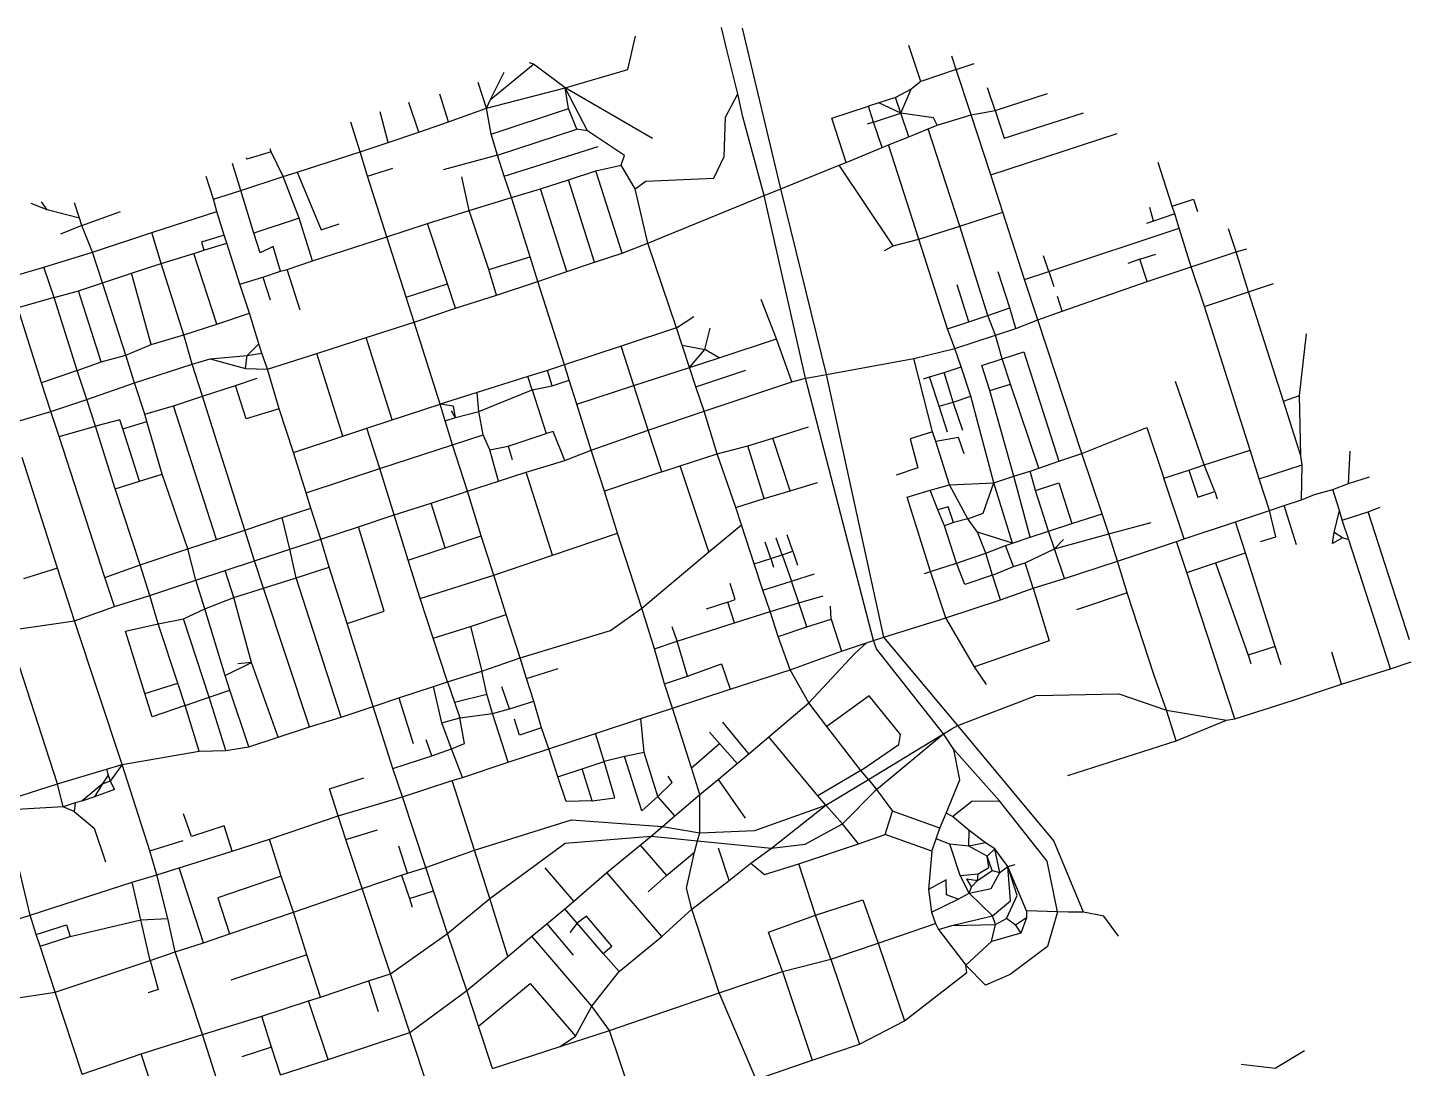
# Model space of a CAD drawing. Header units: metres. Extents: x 629798 to 633539, y 4833517 to 4836182.
# Drawn here: x 631272 to 633539, y 4834478 to 4836182 of the extents above; entities that cross this region are included whole.
import ezdxf

# ---------------------------------------------------------------- set-up
doc = ezdxf.new("R2010")
doc.units = ezdxf.units.M

msp = doc.modelspace()

# ---------------------------------------------------------------- linework, layer by layer
at = {"layer": 'ROADS'}
for points in [[(632152.9, 4836083.4), (632255.4, 4836113.5), (632268.1, 4836167.7)], [(632417.8, 4836143.3), (632409, 4836181.8)], [(632505.8, 4835917.8), (632442.9, 4836180.9)], [(632735, 4836093.5), (632715.6, 4836152.4)], [(632100.8, 4836121.8), (632094.2, 4836124.3)], [(632435.3, 4836073.7), (632417.8, 4836143.3)], [(632793, 4836113.2), (632785.8, 4836135.3)], [(632793, 4836113.2), (632822.4, 4836122.9)], [(632030.2, 4836064.3), (632100.8, 4836121.8)], [(632030.2, 4836064.3), (632052.9, 4836108.7)], [(632152.9, 4836083.4), (632100.8, 4836121.8)], [(632793, 4836113.2), (632735, 4836093.5)], [(632817.6, 4836038.8), (632793, 4836113.2)], [(632023.8, 4836049.8), (632010.1, 4836092.2)], [(632023.8, 4836049.8), (632152.9, 4836083.4)], [(632295.9, 4836000.1), (632152.9, 4836083.4)], [(632189.1, 4836013), (632152.9, 4836083.4)], [(632158, 4836049.3), (632152.9, 4836083.4)], [(632719.4, 4836081.3), (632693.7, 4836067.6)], [(632702.4, 4836041.6), (632719.4, 4836081.3)], [(632735, 4836093.5), (632719.4, 4836081.3)], [(632856.8, 4836046.3), (632844.5, 4836083.5)], [(631912.9, 4836010.4), (631896.6, 4836059)], [(631961.6, 4836027.7), (631947.2, 4836072.9)], [(632023.8, 4836049.8), (632030.2, 4836064.3)], [(632415.2, 4836035.4), (632435.3, 4836073.7)], [(632443.5, 4836035.7), (632435.3, 4836073.7)], [(632666.2, 4836058.7), (632649.3, 4836053.2)], [(632693.7, 4836067.6), (632666.2, 4836058.7)], [(632702.4, 4836041.6), (632666.2, 4836058.7)], [(632702.4, 4836041.6), (632693.7, 4836067.6)], [(632856.8, 4836046.3), (632942.9, 4836074)], [(631862.7, 4835993.6), (631849.8, 4836043.9)], [(631961.6, 4836027.7), (632023.8, 4836049.8)], [(632031.3, 4836007.4), (632023.8, 4836049.8)], [(632031.3, 4836007.4), (632158, 4836049.3)], [(632172, 4836015.4), (632158, 4836049.3)], [(632267.2, 4835917.8), (632284.9, 4835930.6), (632396.2, 4835935.4), (632413.1, 4835970.7), (632415.2, 4836035.4)], [(632478.8, 4835906.8), (632443.5, 4836035.7)], [(632612.7, 4835961.1), (632589.6, 4836033.8), (632649.3, 4836053.2)], [(632657.9, 4836027.3), (632649.3, 4836053.2)], [(632657.9, 4836027.3), (632702.4, 4836041.6)], [(632762, 4836022.1), (632756.1, 4836034.4), (632702.4, 4836041.6)], [(632715.7, 4836003.2), (632702.4, 4836041.6)], [(632762, 4836022.1), (632817.6, 4836038.8)], [(632817.6, 4836038.8), (632856.8, 4836046.3)], [(632849.7, 4835940.6), (632817.6, 4836038.8)], [(632856.8, 4836046.3), (632871.8, 4836000.9), (633001.8, 4836042.2)], [(631817.1, 4835978.7), (631801.8, 4836026.8)], [(631862.7, 4835993.6), (631912.9, 4836010.4)], [(631912.9, 4836010.4), (631961.6, 4836027.7)], [(632041.8, 4835973.2), (632172, 4836015.4)], [(632189.1, 4836013), (632172, 4836015.4)], [(632244.4, 4835956.7), (632249.9, 4835972.4), (632189.1, 4836013)], [(632657.9, 4836027.3), (632647.6, 4836024)], [(632672.1, 4835985.4), (632657.9, 4836027.3)], [(632715.7, 4836003.2), (632747.4, 4836015.9)], [(632747.4, 4836015.9), (632762, 4836022.1)], [(632799.2, 4835856.8), (632747.4, 4836015.9)], [(632849.7, 4835940.6), (633057, 4836008.7)], [(631817.1, 4835978.7), (631862.7, 4835993.6)], [(632041.8, 4835973.2), (632031.3, 4836007.4)], [(632052.8, 4835938.7), (632206.5, 4835987.4)], [(632672.1, 4835985.4), (632682.3, 4835989.8)], [(632682.3, 4835989.8), (632715.7, 4836003.2)], [(632732.1, 4835835.2), (632682.3, 4835989.8)], [(631671.3, 4835978.4), (631631.3, 4835966.2), (631630.6, 4835968.6)], [(631671.3, 4835978.4), (631669.7, 4835983.2)], [(631690.6, 4835937.9), (631671.3, 4835978.4)], [(631713.6, 4835944.9), (631817.1, 4835978.7)], [(631829, 4835938.6), (631817.1, 4835978.7)], [(632041.8, 4835973.2), (631952.9, 4835948.9)], [(632052.8, 4835938.7), (632041.8, 4835973.2)], [(632612.7, 4835961.1), (632672.1, 4835985.4)], [(631621.4, 4835915.2), (631608, 4835959.4)], [(631690.6, 4835937.9), (631713.6, 4835944.9)], [(631713.6, 4835944.9), (631752.9, 4835851), (631782.4, 4835860.3)], [(631829, 4835938.6), (631870.2, 4835951.8)], [(632158, 4835932.7), (632203.2, 4835947.1)], [(632203.2, 4835947.1), (632244.4, 4835956.7)], [(632246.3, 4835812.7), (632203.2, 4835947.1)], [(632267.2, 4835917.8), (632244.4, 4835956.7)], [(632505.8, 4835917.8), (632601.6, 4835956.5)], [(632601.6, 4835956.5), (632612.7, 4835961.1)], [(632689.8, 4835824.7), (632601.6, 4835956.5)], [(633147, 4835889.6), (633124, 4835960.9)], [(631576.6, 4835901), (631564.8, 4835938.2)], [(631621.4, 4835915.2), (631690.6, 4835937.9)], [(631717, 4835869.7), (631690.6, 4835937.9)], [(631860.6, 4835839.1), (631829, 4835938.6)], [(631995.5, 4835882.2), (631983.3, 4835937.5)], [(632064.9, 4835903.5), (632052.8, 4835938.7)], [(632064.9, 4835903.5), (632112.5, 4835918.1)], [(632112.5, 4835918.1), (632158, 4835932.7)], [(632155.5, 4835782.3), (632112.5, 4835918.1)], [(632201, 4835797.7), (632158, 4835932.7)], [(632869.3, 4835879.9), (632849.7, 4835940.6)], [(631304.5, 4835883.5), (631294.8, 4835896.4)], [(631576.6, 4835901), (631621.4, 4835915.2)], [(631582, 4835881), (631576.6, 4835901)], [(631642.6, 4835845.2), (631621.4, 4835915.2)], [(631995.5, 4835882.2), (632064.9, 4835903.5)], [(632095.3, 4835806.3), (632064.9, 4835903.5)], [(632288.2, 4835829.1), (632267.2, 4835917.8)], [(632288.2, 4835829.1), (632478.8, 4835906.8)], [(632478.8, 4835906.8), (632491, 4835911.6)], [(632546.5, 4835608), (632478.8, 4835906.8)], [(632491, 4835911.6), (632505.8, 4835917.8)], [(632581, 4835614.1), (632505.8, 4835917.8)], [(633147, 4835889.6), (633181.8, 4835901.2), (633188.5, 4835880.9)], [(631304.5, 4835883.5), (631277.9, 4835893.8)], [(631357.2, 4835870), (631304.5, 4835883.5)], [(631357.2, 4835870), (631349.3, 4835894.7)], [(631361.1, 4835857.6), (631424.4, 4835880.8)], [(631475.8, 4835846.3), (631582, 4835881)], [(631594.3, 4835842), (631582, 4835881)], [(631927.3, 4835861.2), (631995.5, 4835882.2)], [(632027.8, 4835786), (631995.5, 4835882.2)], [(632799.2, 4835856.8), (632869.3, 4835879.9)], [(632905.3, 4835769.3), (632869.3, 4835879.9)], [(633116.4, 4835865.1), (633110.1, 4835887.4)], [(633151, 4835876.7), (633116.4, 4835865.1)], [(633151, 4835876.7), (633147, 4835889.6)], [(633158.3, 4835853.5), (633151, 4835876.7)], [(631361.1, 4835857.6), (631326.2, 4835843.6)], [(631361.1, 4835857.6), (631357.2, 4835870)], [(631378.5, 4835814.4), (631361.1, 4835857.6)], [(631717, 4835869.7), (631642.6, 4835845.2)], [(631738.8, 4835799.8), (631717, 4835869.7)], [(631860.6, 4835839.1), (631927.3, 4835861.2)], [(631960.1, 4835762.5), (631927.3, 4835861.2)], [(632732.1, 4835835.2), (632799.2, 4835856.8)], [(632845.2, 4835710.4), (632799.2, 4835856.8)], [(632944.9, 4835782.7), (633158.3, 4835853.5)], [(633116.4, 4835865.1), (633104.7, 4835861.2)], [(633177.8, 4835790.1), (633158.3, 4835853.5)], [(633251.5, 4835814.6), (633239.3, 4835852.6)], [(631378.5, 4835814.4), (631475.8, 4835846.3)], [(631491.3, 4835795.5), (631475.8, 4835846.3)], [(631594.3, 4835842), (631557, 4835830.4), (631561, 4835817.4)], [(631561, 4835817.4), (631598.5, 4835828.8)], [(631598.5, 4835828.8), (631594.3, 4835842)], [(631619.7, 4835761.8), (631598.5, 4835828.8)], [(631686.4, 4835782.8), (631674.5, 4835823.7), (631653, 4835813.3), (631642.6, 4835845.2)], [(631738.8, 4835799.8), (631860.6, 4835839.1)], [(631892.4, 4835740.4), (631860.6, 4835839.1)], [(632246.3, 4835812.7), (632288.2, 4835829.1)], [(632335.2, 4835690.2), (632288.2, 4835829.1)], [(632689.8, 4835824.7), (632732.1, 4835835.2)], [(632778.7, 4835688.6), (632732.1, 4835835.2)], [(631298.6, 4835789.5), (631378.5, 4835814.4)], [(631394.7, 4835764), (631378.5, 4835814.4)], [(631491.3, 4835795.5), (631544.8, 4835812.1)], [(631544.8, 4835812.1), (631561, 4835817.4)], [(631582, 4835696), (631544.8, 4835812.1)], [(632027.8, 4835786), (632095.3, 4835806.3)], [(632107.9, 4835766.4), (632095.3, 4835806.3)], [(632201, 4835797.7), (632246.3, 4835812.7)], [(632675.8, 4835816.9), (632689.8, 4835824.7)], [(632944.9, 4835782.7), (632935.9, 4835808.3)], [(633094, 4835802.5), (633120.2, 4835811.1)], [(633177.8, 4835790.1), (633251.5, 4835814.6)], [(633251.5, 4835814.6), (633269.4, 4835819.6)], [(633272.1, 4835749.1), (633251.5, 4835814.6)], [(631243.2, 4835773.4), (631298.6, 4835789.5)], [(631315.7, 4835740), (631298.6, 4835789.5)], [(631442.4, 4835779.7), (631491.3, 4835795.5)], [(631527.9, 4835678.6), (631491.3, 4835795.5)], [(631657.7, 4835773.4), (631686.4, 4835782.8)], [(631686.4, 4835782.8), (631697.3, 4835785.8)], [(631697.3, 4835785.8), (631738.8, 4835799.8)], [(631718.7, 4835719), (631697.3, 4835785.8)], [(632040.2, 4835744), (632027.8, 4835786)], [(632107.9, 4835766.4), (632155.5, 4835782.3)], [(632155.5, 4835782.3), (632201, 4835797.7)], [(632905.3, 4835769.3), (632944.9, 4835782.7)], [(632944.9, 4835782.7), (632953.3, 4835758)], [(633094, 4835802.5), (633074.3, 4835795.5)], [(633106, 4835766), (633094, 4835802.5)], [(633106, 4835766), (633177.8, 4835790.1)], [(633199.7, 4835725), (633177.8, 4835790.1)], [(631355.5, 4835750.8), (631394.7, 4835764)], [(631394.7, 4835764), (631442.4, 4835779.7)], [(631432.9, 4835645.6), (631394.7, 4835764)], [(631474.4, 4835663.1), (631442.4, 4835779.7)], [(631619.7, 4835761.8), (631657.7, 4835773.4)], [(631635.5, 4835714.4), (631619.7, 4835761.8)], [(631657.7, 4835773.4), (631669.4, 4835735.9)], [(631892.4, 4835740.4), (631960.1, 4835762.5)], [(631973.3, 4835722.2), (631960.1, 4835762.5)], [(632040.2, 4835744), (632107.9, 4835766.4)], [(632151.8, 4835629.4), (632107.9, 4835766.4)], [(632814, 4835700.2), (632794.7, 4835760.7)], [(632880.9, 4835723.1), (632861.7, 4835781.8)], [(632926.8, 4835703.4), (632905.3, 4835769.3)], [(632966.6, 4835717.4), (633106, 4835766)], [(633272.1, 4835749.1), (633313.1, 4835763.1)], [(631315.7, 4835740), (631256.1, 4835722.8)], [(631315.7, 4835740), (631355.5, 4835750.8)], [(631353.6, 4835620.6), (631315.7, 4835740)], [(631392.6, 4835634.8), (631355.5, 4835750.8)], [(631905.6, 4835699.8), (631892.4, 4835740.4)], [(631973.3, 4835722.2), (632040.2, 4835744)], [(632966.6, 4835717.4), (632958.9, 4835741.7)], [(633199.7, 4835725), (633272.1, 4835749.1)], [(633329.4, 4835570.2), (633272.1, 4835749.1)], [(631295.2, 4835600.1), (631256.1, 4835722.8)], [(631582, 4835696), (631635.5, 4835714.4)], [(631651.2, 4835664.1), (631635.5, 4835714.4)], [(631905.6, 4835699.8), (631973.3, 4835722.2)], [(632498.9, 4835672.1), (632473.9, 4835736.5)], [(632845.2, 4835710.4), (632880.9, 4835723.1)], [(632891, 4835689.1), (632880.9, 4835723.1)], [(632926.8, 4835703.4), (632966.6, 4835717.4)], [(633274.5, 4835490.2), (633199.7, 4835725)], [(631527.9, 4835678.6), (631582, 4835696)], [(631826.8, 4835674.4), (631905.6, 4835699.8)], [(631948.1, 4835565.2), (631905.6, 4835699.8)], [(632335.2, 4835690.2), (632363.6, 4835708.6)], [(632778.7, 4835688.6), (632814, 4835700.2)], [(632814, 4835700.2), (632845.2, 4835710.4)], [(632857.6, 4835678.1), (632845.2, 4835710.4)], [(632891, 4835689.1), (632926.8, 4835703.4)], [(632999.1, 4835484.7), (632926.8, 4835703.4)], [(631474.4, 4835663.1), (631527.9, 4835678.6)], [(631542, 4835631), (631527.9, 4835678.6)], [(631746.1, 4835648.4), (631826.8, 4835674.4)], [(631869.5, 4835539.5), (631826.8, 4835674.4)], [(632335.2, 4835690.2), (632244.5, 4835660.1)], [(632344.1, 4835662.1), (632335.2, 4835690.2)], [(632381.5, 4835654.8), (632390.4, 4835689.7)], [(632405.1, 4835641.1), (632498.9, 4835672.1)], [(632524, 4835601.6), (632498.9, 4835672.1)], [(632791, 4835656.6), (632778.7, 4835688.6)], [(632791, 4835656.6), (632857.6, 4835678.1)], [(632857.6, 4835678.1), (632891, 4835689.1)], [(632868.4, 4835639.6), (632857.6, 4835678.1)], [(633355.7, 4835579.2), (633367.1, 4835680.4)], [(631432.9, 4835645.6), (631474.4, 4835663.1)], [(631631.7, 4835645.2), (631651.2, 4835664.1)], [(631631.7, 4835645.2), (631656.1, 4835648.9)], [(631656.1, 4835648.9), (631651.2, 4835664.1)], [(631665.2, 4835622.5), (631656.1, 4835648.9)], [(631665.2, 4835622.5), (631746.1, 4835648.4)], [(631788.7, 4835513.1), (631746.1, 4835648.4)], [(632244.5, 4835660.1), (632151.8, 4835629.4)], [(632265.4, 4835595.6), (632244.5, 4835660.1)], [(632356.5, 4835625.1), (632344.1, 4835662.1)], [(632344.1, 4835662.1), (632381.5, 4835654.8)], [(632356.5, 4835625.1), (632381.5, 4835654.8)], [(632405.1, 4835641.1), (632381.5, 4835654.8)], [(632724, 4835640), (632791, 4835656.6)], [(632801.5, 4835626.5), (632791, 4835656.6)], [(632868.4, 4835639.6), (632904.1, 4835650.9), (632961.3, 4835472.1)], [(631353.6, 4835620.6), (631392.6, 4835634.8)], [(631392.6, 4835634.8), (631432.9, 4835645.6)], [(631447.5, 4835600), (631432.9, 4835645.6)], [(631447.5, 4835600), (631542, 4835631)], [(631542, 4835631), (631571.1, 4835639.3)], [(631558.6, 4835578.3), (631542, 4835631)], [(631571.1, 4835639.3), (631631.7, 4835645.2)], [(631571.1, 4835639.3), (631629.3, 4835623.6)], [(631629.3, 4835623.6), (631631.7, 4835645.2)], [(631629.3, 4835623.6), (631665.2, 4835622.5)], [(632151.8, 4835629.4), (632123.6, 4835620.5)], [(632159.5, 4835604.5), (632151.8, 4835629.4)], [(632265.4, 4835595.6), (632356.5, 4835625.1)], [(632356.5, 4835625.1), (632405.1, 4835641.1)], [(632366.9, 4835593.9), (632356.5, 4835625.1)], [(632581, 4835614.1), (632724, 4835640)], [(632754.3, 4835519.7), (632724, 4835640)], [(632773.4, 4835617.1), (632801.5, 4835626.5)], [(632817.4, 4835578.5), (632801.5, 4835626.5)], [(632848.3, 4835587.5), (632835.1, 4835628.7), (632868.4, 4835639.6)], [(632882.2, 4835598), (632868.4, 4835639.6)], [(631353.6, 4835620.6), (631295.2, 4835600.1)], [(631369.4, 4835572.7), (631353.6, 4835620.6)], [(631612.6, 4835595.8), (631648.1, 4835608)], [(631684.2, 4835557.6), (631665.2, 4835622.5)], [(632091.6, 4835610.4), (632008.5, 4835584.3)], [(632123.6, 4835620.5), (632091.6, 4835610.4)], [(632098.4, 4835588.6), (632091.6, 4835610.4)], [(632131.6, 4835595.4), (632123.6, 4835620.5)], [(632131.6, 4835595.4), (632159.5, 4835604.5)], [(632171.6, 4835565.4), (632159.5, 4835604.5)], [(632366.9, 4835593.9), (632448.6, 4835621)], [(632380.5, 4835553.6), (632524, 4835601.6)], [(632524, 4835601.6), (632546.5, 4835608)], [(632546.5, 4835608), (632562.7, 4835610.8)], [(632657.8, 4835178.1), (632546.5, 4835608)], [(632562.7, 4835610.8), (632581, 4835614.1)], [(632674.9, 4835183.5), (632581, 4835614.1)], [(632739.7, 4835606.8), (632749.6, 4835609.8)], [(632749.6, 4835609.8), (632773.4, 4835617.1)], [(632765.2, 4835561.8), (632749.6, 4835609.8)], [(632788.4, 4835568.7), (632773.4, 4835617.1)], [(633199.3, 4835465.9), (633152.4, 4835602.6)], [(631310.2, 4835553.5), (631295.2, 4835600.1)], [(631369.4, 4835572.7), (631447.5, 4835600)], [(631464.1, 4835548.9), (631447.5, 4835600)], [(631511.2, 4835562.4), (631558.6, 4835578.3)], [(631558.6, 4835578.3), (631612.6, 4835595.8)], [(631628.1, 4835359), (631558.6, 4835578.3)], [(631684.2, 4835557.6), (631630.2, 4835541), (631612.6, 4835595.8)], [(632008.5, 4835584.3), (631948.1, 4835565.2)], [(632011.1, 4835553.4), (632008.5, 4835584.3)], [(632011.1, 4835553.4), (632098.4, 4835588.6)], [(632098.4, 4835588.6), (632131.6, 4835595.4)], [(632098.4, 4835588.6), (632121.4, 4835517.4)], [(632171.6, 4835565.4), (632265.4, 4835595.6)], [(632288.9, 4835522.5), (632265.4, 4835595.6)], [(632380.5, 4835553.6), (632366.9, 4835593.9)], [(632788.4, 4835568.7), (632817.4, 4835578.5)], [(632854.6, 4835436.7), (632817.4, 4835578.5)], [(632848.3, 4835587.5), (632882.2, 4835598)], [(632887.3, 4835447.2), (632848.3, 4835587.5)], [(632928.4, 4835460.7), (632882.2, 4835598)], [(633329.4, 4835570.2), (633355.7, 4835579.2)], [(633357.5, 4835480.4), (633355.7, 4835579.2)], [(631310.2, 4835553.5), (631369.4, 4835572.7)], [(631383.6, 4835529.1), (631369.4, 4835572.7)], [(631464.1, 4835548.9), (631511.2, 4835562.4)], [(631581.4, 4835343.9), (631511.2, 4835562.4)], [(631707.6, 4835486.2), (631684.2, 4835557.6)], [(631869.5, 4835539.5), (631948.1, 4835565.2)], [(631956.1, 4835538.2), (631948.1, 4835565.2)], [(631973, 4835543.6), (631969.8, 4835562.2), (631948.1, 4835565.2)], [(632195.4, 4835489.9), (632171.6, 4835565.4)], [(632765.2, 4835561.8), (632788.4, 4835568.7)], [(632778.7, 4835519.4), (632765.2, 4835561.8)], [(632803.8, 4835522.3), (632788.4, 4835568.7)], [(633357.5, 4835480.4), (633329.4, 4835570.2)], [(631241.9, 4835533.3), (631310.2, 4835553.5)], [(631324.1, 4835512.3), (631310.2, 4835553.5)], [(631428.2, 4835524.9), (631423.4, 4835539.7), (631383.6, 4835529.1)], [(631428.2, 4835524.9), (631467.6, 4835536.9)], [(631467.6, 4835536.9), (631464.1, 4835548.9)], [(631492.5, 4835450.8), (631467.6, 4835536.9)], [(631828, 4835525.9), (631869.5, 4835539.5)], [(631956.1, 4835538.2), (631973, 4835543.6)], [(631968, 4835498.7), (631956.1, 4835538.2)], [(631973, 4835543.6), (631966.8, 4835554.6)], [(631973, 4835543.6), (632011.1, 4835553.4)], [(632018.6, 4835515.2), (632011.1, 4835553.4)], [(632288.9, 4835522.5), (632380.5, 4835553.6)], [(632401.8, 4835484), (632380.5, 4835553.6)], [(631324.1, 4835512.3), (631383.6, 4835529.1)], [(631398.8, 4835281.6), (631324.1, 4835512.3)], [(631415.7, 4835426.7), (631383.6, 4835529.1)], [(631455.6, 4835439.2), (631428.2, 4835524.9)], [(631707.6, 4835486.2), (631788.7, 4835513.1)], [(631788.7, 4835513.1), (631828, 4835525.9)], [(631849.1, 4835459.8), (631828, 4835525.9)], [(631968, 4835498.7), (632018.6, 4835515.2)], [(632029.2, 4835490.3), (632018.6, 4835515.2)], [(632059.1, 4835496.6), (632121.4, 4835517.4)], [(632151.9, 4835472.9), (632132.8, 4835520.6), (632121.4, 4835517.4)], [(632195.4, 4835489.9), (632288.9, 4835522.5)], [(632311, 4835454.7), (632288.9, 4835522.5)], [(632493.1, 4835509.6), (632551.5, 4835528)], [(632754.3, 4835519.7), (632717.6, 4835508.5), (632730.3, 4835460.8), (632694.9, 4835449)], [(632760, 4835504.1), (632754.3, 4835519.7)], [(632806.1, 4835483.9), (632796.9, 4835510.5), (632760, 4835504.1)], [(632999.1, 4835484.7), (633105.6, 4835527.2), (633133, 4835444.2)], [(631849.1, 4835459.8), (631968, 4835498.7)], [(631992.7, 4835422.6), (631968, 4835498.7)], [(632029.2, 4835490.3), (632059.1, 4835496.6)], [(632043.5, 4835439.3), (632029.2, 4835490.3)], [(632059.1, 4835496.6), (632066, 4835474.8)], [(632151.9, 4835472.9), (632195.4, 4835489.9)], [(632217.1, 4835423), (632195.4, 4835489.9)], [(632401.8, 4835484), (632451.7, 4835497.1)], [(632451.7, 4835497.1), (632493.1, 4835509.6)], [(632478.7, 4835410.8), (632451.7, 4835497.1)], [(632521.1, 4835423.5), (632493.1, 4835509.6)], [(632782.2, 4835432.9), (632760, 4835504.1)], [(633199.3, 4835465.9), (633274.5, 4835490.2)], [(633289.5, 4835443.1), (633274.5, 4835490.2)], [(633435.6, 4835435.1), (633438.4, 4835488.1)], [(631321.3, 4835296.7), (631263.1, 4835477.7)], [(631728.4, 4835420.2), (631707.6, 4835486.2)], [(632088.7, 4835454), (632151.9, 4835472.9)], [(632340.8, 4835464.5), (632401.8, 4835484)], [(632432.2, 4835396), (632401.8, 4835484)], [(632928.4, 4835460.7), (632961.3, 4835472.1)], [(632961.3, 4835472.1), (632999.1, 4835484.7)], [(633032.2, 4835385.8), (632999.1, 4835484.7)], [(633174.1, 4835457.4), (633199.3, 4835465.9)], [(633217, 4835422.3), (633199.3, 4835465.9)], [(633289.5, 4835443.1), (633359.9, 4835466.1)], [(633359.9, 4835466.1), (633357.5, 4835480.4)], [(633358.6, 4835408.5), (633359.9, 4835466.1)], [(631455.6, 4835439.2), (631492.5, 4835450.8)], [(631534.6, 4835328.3), (631492.5, 4835450.8)], [(631728.4, 4835420.2), (631849.1, 4835459.8)], [(631872.6, 4835384.1), (631849.1, 4835459.8)], [(632043.5, 4835439.3), (632088.7, 4835454)], [(632132, 4835317.9), (632088.7, 4835454)], [(632311, 4835454.7), (632217.1, 4835423)], [(632311, 4835454.7), (632340.8, 4835464.5)], [(632388.2, 4835323.2), (632340.8, 4835464.5)], [(632854.6, 4835436.7), (632887.3, 4835447.2)], [(632887.3, 4835447.2), (632914.3, 4835455.7)], [(632914.3, 4835347.3), (632887.3, 4835447.2)], [(632914.3, 4835455.7), (632928.4, 4835460.7)], [(632922.9, 4835423.8), (632914.3, 4835455.7)], [(633133, 4835444.2), (633174.1, 4835457.4)], [(633166.6, 4835344.6), (633133, 4835444.2)], [(633174.1, 4835457.4), (633189.1, 4835413.1), (633217, 4835422.3)], [(633306.5, 4835391.2), (633289.5, 4835443.1)], [(633435.6, 4835435.1), (633470.1, 4835446.3)], [(631415.7, 4835426.7), (631455.6, 4835439.2)], [(631456.6, 4835301.9), (631415.7, 4835426.7)], [(631736.4, 4835394.9), (631728.4, 4835420.2)], [(631933.5, 4835403.4), (631992.7, 4835422.6)], [(631992.7, 4835422.6), (632043.5, 4835439.3)], [(632015.3, 4835349.4), (631992.7, 4835422.6)], [(632238.7, 4835353.9), (632217.1, 4835423)], [(632478.7, 4835410.8), (632521.1, 4835423.5)], [(632521.1, 4835423.5), (632566.1, 4835437)], [(632751.1, 4835291), (632712.6, 4835412.7), (632750.3, 4835424.6)], [(632750.3, 4835424.6), (632782.2, 4835432.9)], [(632763.3, 4835392), (632750.3, 4835424.6)], [(632782.2, 4835432.9), (632854.6, 4835436.7)], [(632812.4, 4835377.4), (632782.2, 4835432.9)], [(632812.4, 4835377.4), (632837.2, 4835386.7), (632854.6, 4835436.7)], [(632885.2, 4835337.4), (632854.6, 4835436.7)], [(632922.9, 4835423.8), (632961.2, 4835436.5), (632982.4, 4835369.7)], [(632944.6, 4835357.2), (632922.9, 4835423.8)], [(633217, 4835422.3), (633220.7, 4835410.3)], [(633380.1, 4835417.5), (633410.1, 4835425.5)], [(633410.1, 4835425.5), (633435.6, 4835435.1)], [(633420.7, 4835391), (633410.1, 4835425.5)], [(631872.6, 4835384.1), (631933.5, 4835403.4)], [(631956.4, 4835330), (631933.5, 4835403.4)], [(632432.2, 4835396), (632478.7, 4835410.8)], [(632788.9, 4835371.7), (632780.1, 4835397.3), (632763.3, 4835392)], [(633306.5, 4835391.2), (633330.1, 4835399.3)], [(633330.1, 4835399.3), (633358.6, 4835408.5)], [(633350.6, 4835335.1), (633330.1, 4835399.3)], [(633358.6, 4835408.5), (633380.1, 4835417.5)], [(631628.1, 4835359), (631689.3, 4835379.5)], [(631689.3, 4835379.5), (631736.4, 4835394.9)], [(631701.8, 4835327.9), (631689.3, 4835379.5)], [(631752.8, 4835344.2), (631736.4, 4835394.9)], [(631814.2, 4835364.2), (631872.6, 4835384.1)], [(631895.5, 4835310), (631872.6, 4835384.1)], [(632441.5, 4835367.5), (632432.2, 4835396)], [(632773.9, 4835366.1), (632763.3, 4835392)], [(632812.4, 4835377.4), (632788.9, 4835371.7)], [(632827.9, 4835355.9), (632812.4, 4835377.4)], [(632982.4, 4835369.7), (633032.2, 4835385.8)], [(633043, 4835352.8), (633032.2, 4835385.8)], [(633250.7, 4835372.7), (633306.5, 4835391.2)], [(633291.5, 4835340.2), (633316.7, 4835348.1), (633306.5, 4835391.2)], [(633412, 4835355.1), (633420.7, 4835391)], [(633425.5, 4835375.4), (633420.7, 4835391)], [(633425.5, 4835375.4), (633467.7, 4835388.7)], [(633436.1, 4835343.1), (633425.5, 4835375.4)], [(633467.7, 4835388.7), (633487.4, 4835396.7)], [(633535.4, 4835179.6), (633467.7, 4835388.7)], [(631581.4, 4835343.9), (631628.1, 4835359)], [(631644.1, 4835308.6), (631628.1, 4835359)], [(631752.8, 4835344.2), (631814.2, 4835364.2)], [(631795.4, 4835205.9), (631856.5, 4835226.2), (631814.2, 4835364.2)], [(632132, 4835317.9), (632238.7, 4835353.9)], [(632278.1, 4835231.2), (632238.7, 4835353.9)], [(632388.2, 4835323.2), (632441.5, 4835367.5)], [(632462.4, 4835303.9), (632441.5, 4835367.5)], [(632788.9, 4835371.7), (632773.9, 4835366.1)], [(632793.8, 4835305.1), (632773.9, 4835366.1)], [(632841.9, 4835321.4), (632827.9, 4835355.9)], [(632885.2, 4835337.4), (632827.9, 4835355.9)], [(632914.3, 4835347.3), (632944.6, 4835357.2)], [(632944.6, 4835357.2), (632982.4, 4835369.7)], [(632954.4, 4835328.5), (632944.6, 4835357.2)], [(632954.4, 4835328.5), (633043, 4835352.8)], [(633043, 4835352.8), (633112.7, 4835371.4)], [(633057.5, 4835308.4), (633043, 4835352.8)], [(633166.6, 4835344.6), (633250.7, 4835372.7)], [(633267.1, 4835322), (633250.7, 4835372.7)], [(633425.6, 4835346.2), (633409.5, 4835337), (633412, 4835355.1)], [(633425.6, 4835346.2), (633412, 4835355.1)], [(631534.6, 4835328.3), (631581.4, 4835343.9)], [(631701.8, 4835327.9), (631752.8, 4835344.2)], [(631766.2, 4835298.1), (631752.8, 4835344.2)], [(631895.5, 4835310), (631956.4, 4835330)], [(631956.4, 4835330), (632015.3, 4835349.4)], [(632036, 4835285.1), (632015.3, 4835349.4)], [(632489.3, 4835312.6), (632480.2, 4835339.5)], [(632508.1, 4835318.7), (632498.4, 4835346)], [(632525.7, 4835324.3), (632516.5, 4835351.4)], [(632841.9, 4835321.4), (632874, 4835333.7)], [(632874, 4835333.7), (632885.2, 4835337.4)], [(632887, 4835299.3), (632874, 4835333.7)], [(632885.2, 4835337.4), (632914.3, 4835347.3)], [(632954.4, 4835328.5), (632969.1, 4835343.5)], [(633057.5, 4835308.4), (633154, 4835340.4)], [(633154, 4835340.4), (633166.6, 4835344.6)], [(633171.1, 4835289.4), (633154, 4835340.4)], [(633436.1, 4835343.1), (633425.6, 4835346.2)], [(633504.4, 4835132), (633436.1, 4835343.1)], [(631456.6, 4835301.9), (631534.6, 4835328.3)], [(631547.7, 4835277), (631534.6, 4835328.3)], [(631596.1, 4835293), (631644.1, 4835308.6)], [(631644.1, 4835308.6), (631701.8, 4835327.9)], [(631658.6, 4835263.9), (631644.1, 4835308.6)], [(631712, 4835280.9), (631701.8, 4835327.9)], [(631915.1, 4835246.8), (631895.5, 4835310)], [(632036, 4835285.1), (632132, 4835317.9)], [(632278.1, 4835231.2), (632388.2, 4835323.2)], [(632462.4, 4835303.9), (632489.3, 4835312.6)], [(632489.3, 4835312.6), (632508.1, 4835318.7)], [(632489.3, 4835312.6), (632493.9, 4835298.3)], [(632508.1, 4835318.7), (632525.7, 4835324.3)], [(632508.1, 4835318.7), (632523.3, 4835275.6)], [(632525.7, 4835324.3), (632533.3, 4835301.4)], [(632793.8, 4835305.1), (632841.9, 4835321.4)], [(632852.6, 4835285.3), (632841.9, 4835321.4)], [(632906.2, 4835305.7), (632954.4, 4835328.5)], [(632970.6, 4835280), (632954.4, 4835328.5)], [(632970.6, 4835280), (633057.5, 4835308.4)], [(633073.1, 4835256.2), (633057.5, 4835308.4)], [(633217.9, 4835305.7), (633267.1, 4835322)], [(633315.5, 4835168.2), (633267.1, 4835322)], [(631321.3, 4835296.7), (631265.5, 4835279.3)], [(631349.1, 4835210.7), (631321.3, 4835296.7)], [(631398.8, 4835281.6), (631456.6, 4835301.9)], [(631472.7, 4835252.1), (631456.6, 4835301.9)], [(631547.7, 4835277), (631596.1, 4835293)], [(631610.1, 4835248.6), (631596.1, 4835293)], [(631712, 4835280.9), (631766.2, 4835298.1)], [(631795.4, 4835205.9), (631766.2, 4835298.1)], [(631915.1, 4835246.8), (632036, 4835285.1)], [(632056.2, 4835220.9), (632036, 4835285.1)], [(632476.5, 4835260.9), (632462.4, 4835303.9)], [(632523.3, 4835275.6), (632560.9, 4835287.3)], [(632741.5, 4835288.2), (632751.1, 4835291)], [(632751.1, 4835291), (632793.8, 4835305.1)], [(632776.1, 4835215.2), (632751.1, 4835291)], [(632852.6, 4835285.3), (632807.3, 4835270.1), (632793.8, 4835305.1)], [(632852.6, 4835285.3), (632887, 4835299.3)], [(632865.8, 4835244.8), (632852.6, 4835285.3)], [(632887, 4835299.3), (632906.2, 4835305.7)], [(632919.3, 4835263.8), (632906.2, 4835305.7)], [(633171.1, 4835289.4), (633217.9, 4835305.7)], [(633249.3, 4835049.8), (633171.1, 4835289.4)], [(633217.9, 4835305.7), (633271.2, 4835154)], [(631414.4, 4835233.7), (631398.8, 4835281.6)], [(631472.7, 4835252.1), (631547.7, 4835277)], [(631562.6, 4835229.9), (631547.7, 4835277)], [(631610.1, 4835248.6), (631658.6, 4835263.9)], [(631658.6, 4835263.9), (631712, 4835280.9)], [(631733.9, 4835036.7), (631658.6, 4835263.9)], [(631785.8, 4835052.5), (631712, 4835280.9)], [(632419.1, 4835241), (632430.9, 4835245.4), (632422.8, 4835271.8)], [(632476.5, 4835260.9), (632523.3, 4835275.6)], [(632488.3, 4835225.5), (632476.5, 4835260.9)], [(632535.2, 4835240.2), (632523.3, 4835275.6)], [(632919.3, 4835263.8), (632945.3, 4835177.7), (632822.9, 4835135.1)], [(632865.8, 4835244.8), (632919.3, 4835263.8)], [(632919.3, 4835263.8), (632970.6, 4835280)], [(631414.4, 4835233.7), (631472.7, 4835252.1)], [(631486.3, 4835205.6), (631472.7, 4835252.1)], [(631562.6, 4835229.9), (631610.1, 4835248.6)], [(631638.8, 4835142.4), (631610.1, 4835248.6)], [(631936.5, 4835182), (631915.1, 4835246.8)], [(632419.1, 4835241), (632383.7, 4835229.4)], [(632429.9, 4835207.1), (632419.1, 4835241)], [(632488.3, 4835225.5), (632535.2, 4835240.2)], [(632535.2, 4835240.2), (632575.5, 4835251.6)], [(632548.4, 4835200.8), (632535.2, 4835240.2)], [(632776.1, 4835215.2), (632865.8, 4835244.8)], [(633073.1, 4835256.2), (632990.2, 4835228.3)], [(633117.6, 4835121), (633073.1, 4835256.2)], [(631349.1, 4835210.7), (631414.4, 4835233.7)], [(631527.5, 4835214), (631562.6, 4835229.9)], [(631595.8, 4835120.9), (631562.6, 4835229.9)], [(631997.7, 4835201.4), (632056.2, 4835220.9)], [(632078.9, 4835149.7), (632056.2, 4835220.9)], [(632078.9, 4835149.7), (632226.7, 4835194.7), (632278.1, 4835231.2)], [(632298.8, 4835164.7), (632278.1, 4835231.2)], [(632429.9, 4835207.1), (632488.3, 4835225.5)], [(632501.5, 4835184.8), (632488.3, 4835225.5)], [(632588.2, 4835213.4), (632587.4, 4835234.5)], [(631239.9, 4835194.8), (631349.1, 4835210.7)], [(631321.1, 4834943.6), (631239.9, 4835194.8)], [(631427.1, 4834975.4), (631349.1, 4835210.7)], [(631464.5, 4835091.3), (631432.5, 4835193.3), (631486.3, 4835205.6)], [(631486.3, 4835205.6), (631527.5, 4835214)], [(631518.5, 4835108.6), (631486.3, 4835205.6)], [(631569.6, 4835085.7), (631527.5, 4835214)], [(631838.3, 4835070.3), (631795.4, 4835205.9)], [(631936.5, 4835182), (631997.7, 4835201.4)], [(631997.7, 4835201.4), (632016.5, 4835128.1)], [(632336.3, 4835176.9), (632328.1, 4835200.5)], [(632336.3, 4835176.9), (632429.9, 4835207.1)], [(632501.5, 4835184.8), (632548.4, 4835200.8)], [(632548.4, 4835200.8), (632588.2, 4835213.4)], [(632588.2, 4835213.4), (632605.5, 4835160.7)], [(632674.9, 4835183.5), (632776.1, 4835215.2)], [(632822.9, 4835135.1), (632776.1, 4835215.2)], [(631959.8, 4835110.8), (631936.5, 4835182)], [(632298.8, 4835164.7), (632336.3, 4835176.9)], [(632353.2, 4835120.1), (632336.3, 4835176.9)], [(632521, 4835130.3), (632501.5, 4835184.8)], [(632605.5, 4835160.7), (632646.1, 4835174.4)], [(632626.9, 4835157.1), (632646.1, 4835174.4)], [(632646.1, 4835174.4), (632657.8, 4835178.1)], [(632657.8, 4835178.1), (632674.9, 4835183.5)], [(632662.6, 4835164.4), (632657.8, 4835178.1)], [(632796, 4835039.3), (632674.9, 4835183.5)], [(632016.5, 4835128.1), (632078.9, 4835149.7)], [(632089.4, 4835116), (632078.9, 4835149.7)], [(632315.5, 4835107.5), (632298.8, 4835164.7)], [(632521, 4835130.3), (632605.5, 4835160.7)], [(632551.6, 4835076), (632626.9, 4835157.1)], [(632772.5, 4835025.2), (632662.6, 4835164.4)], [(633315.5, 4835168.2), (633271.2, 4835154)], [(633271.2, 4835154), (633275.7, 4835140.7)], [(633325.2, 4835138.6), (633315.5, 4835168.2)], [(633424.3, 4835106.7), (633408.4, 4835158.9)], [(631595.8, 4835120.9), (631638.8, 4835142.4)], [(631638.8, 4835142.4), (631616.6, 4835140.1)], [(631682.7, 4835020), (631638.8, 4835142.4)], [(631959.8, 4835110.8), (632016.5, 4835128.1)], [(632024.2, 4835090.4), (632016.5, 4835128.1)], [(632089.4, 4835116), (632141.3, 4835132.6)], [(632353.2, 4835120.1), (632408.7, 4835140.3), (632422.7, 4835098.3)], [(632422.7, 4835098.3), (632521, 4835130.3)], [(632551.6, 4835076), (632521, 4835130.3)], [(632842.7, 4835106.1), (632822.9, 4835135.1)], [(633424.3, 4835106.7), (633504.4, 4835132)], [(633504.4, 4835132), (633538.6, 4835143.2)], [(631464.5, 4835091.3), (631518.5, 4835108.6)], [(631530.5, 4835071.9), (631518.5, 4835108.6)], [(631603.4, 4835096.7), (631595.8, 4835120.9)], [(631880.5, 4835084.2), (631937.2, 4835103.2)], [(631937.2, 4835103.2), (631959.8, 4835110.8)], [(631950.8, 4835043.5), (631937.2, 4835103.2)], [(631959.8, 4835110.8), (631971.3, 4835077.5)], [(632061.5, 4835066.2), (632048.8, 4835102.5)], [(632101.4, 4835078.8), (632089.4, 4835116)], [(632315.5, 4835107.5), (632353.2, 4835120.1)], [(632328.6, 4835067.7), (632315.5, 4835107.5)], [(633137.8, 4835064.3), (633117.6, 4835121)], [(633344.2, 4835080), (633424.3, 4835106.7)], [(631530.5, 4835071.9), (631476.5, 4835053.2), (631464.5, 4835091.3)], [(631530.5, 4835071.9), (631569.6, 4835085.7)], [(631569.6, 4835085.7), (631603.4, 4835096.7)], [(631596.7, 4834998.3), (631569.6, 4835085.7)], [(631634.5, 4835004.4), (631603.4, 4835096.7)], [(631838.3, 4835070.3), (631880.5, 4835084.2)], [(631880.5, 4835084.2), (631904, 4835009.8)], [(631971.3, 4835077.5), (632024.2, 4835090.4)], [(632033.7, 4835058.6), (632024.2, 4835090.4)], [(632328.6, 4835067.7), (632422.7, 4835098.3)], [(632636.9, 4834965.4), (632699.3, 4835007.8), (632701.7, 4835024.6), (632650.4, 4835087.7), (632581.1, 4835037.7)], [(632796, 4835039.3), (632924.4, 4835088), (633059.4, 4835090.8)], [(633059.4, 4835090.8), (633137.8, 4835064.3)], [(633249.3, 4835049.8), (633344.2, 4835080)], [(631553.4, 4834997.2), (631530.5, 4835071.9)], [(631785.8, 4835052.5), (631838.3, 4835070.3)], [(631870.6, 4834968.4), (631838.3, 4835070.3)], [(631971.3, 4835077.5), (631980.1, 4835051.8)], [(631980.1, 4835051.8), (632033.7, 4835058.6)], [(632033.7, 4835058.6), (632061.5, 4835066.2)], [(632059.5, 4834979), (632033.7, 4835058.6)], [(632061.5, 4835066.2), (632101.4, 4835078.8)], [(632114.2, 4835035.3), (632101.4, 4835078.8)], [(632276.7, 4835050.3), (632328.6, 4835067.7)], [(632359.7, 4834969.8), (632328.6, 4835067.7)], [(632486.4, 4835020.7), (632551.6, 4835076)], [(632581.1, 4835037.7), (632551.6, 4835076)], [(633153.4, 4835014), (633137.8, 4835064.3)], [(633137.8, 4835064.3), (633236, 4835047.7)], [(631682.7, 4835020), (631733.9, 4835036.7)], [(631733.9, 4835036.7), (631785.8, 4835052.5)], [(631950.8, 4835043.5), (631980.1, 4835051.8)], [(631966.7, 4835000.9), (631950.8, 4835043.5)], [(631966.7, 4835000.9), (631988, 4835009.4), (631980.1, 4835051.8)], [(632114.2, 4835035.3), (632078.1, 4835023.2), (632070, 4835049.7)], [(632126.2, 4835000.7), (632114.2, 4835035.3)], [(632202.3, 4835026), (632276.7, 4835050.3)], [(632282.2, 4834994.7), (632276.7, 4835050.3)], [(632453.4, 4834992.9), (632410.8, 4835044.4)], [(632636.9, 4834965.4), (632581.1, 4835037.7)], [(632785.2, 4835033.3), (632796, 4835039.3)], [(633001.8, 4834733.4), (632953.1, 4834850), (632796, 4835039.3)], [(633153.4, 4835014), (633236, 4835047.7)], [(633236, 4835047.7), (633249.3, 4835049.8)], [(631634.5, 4835004.4), (631682.7, 4835020)], [(631934.1, 4834989.5), (631925.3, 4835015.7)], [(632126.2, 4835000.7), (632202.3, 4835026)], [(632216.6, 4834980), (632202.3, 4835026)], [(632405.3, 4835009.7), (632389.2, 4835028.2)], [(632453.4, 4834992.9), (632486.4, 4835020.7)], [(632566.6, 4834923.7), (632486.4, 4835020.7)], [(632649.8, 4834950.6), (632772.5, 4835025.2)], [(632662.6, 4834934.2), (632772.5, 4835025.2)], [(632772.5, 4835025.2), (632785.2, 4835033.3)], [(632789.4, 4834999.7), (632772.5, 4835025.2)], [(632976.1, 4834957.3), (633153.4, 4835014)], [(631427.1, 4834975.4), (631553.4, 4834997.2)], [(631553.4, 4834997.2), (631596.7, 4834998.3)], [(631596.7, 4834998.3), (631634.5, 4835004.4)], [(631870.6, 4834968.4), (631934.1, 4834989.5)], [(631934.1, 4834989.5), (631966.7, 4835000.9)], [(631984.4, 4834954), (631966.7, 4835000.9)], [(632059.5, 4834979), (632126.2, 4835000.7)], [(632140.7, 4834955.1), (632126.2, 4835000.7)], [(632282.2, 4834994.7), (632250, 4834988.5)], [(632304.6, 4834922.6), (632282.2, 4834994.7)], [(632359.7, 4834969.8), (632405.3, 4835009.7)], [(632434.5, 4834977), (632405.3, 4835009.7)], [(632434.5, 4834977), (632453.4, 4834992.9)], [(632776.5, 4834895.5), (632798.9, 4834950.2), (632789.4, 4834999.7)], [(632864.3, 4834915.8), (632789.4, 4834999.7)], [(631321.1, 4834943.6), (631401.3, 4834967.7)], [(631401.3, 4834967.7), (631427.1, 4834975.4)], [(631401.3, 4834967.7), (631404.3, 4834957.7)], [(631427.1, 4834975.4), (631407.6, 4834947.9)], [(631472.6, 4834834.1), (631427.1, 4834975.4)], [(631886.4, 4834922), (631870.6, 4834968.4)], [(631984.4, 4834954), (632059.5, 4834979)], [(632140.7, 4834955.1), (632180.5, 4834968.3)], [(632180.5, 4834968.3), (632216.6, 4834980)], [(632196.7, 4834915.9), (632180.5, 4834968.3)], [(632196.7, 4834915.9), (632234.1, 4834920.5), (632216.6, 4834980)], [(632250, 4834988.5), (632216.6, 4834980)], [(632304.6, 4834922.6), (632278.2, 4834899.3), (632250, 4834988.5)], [(632373.3, 4834926), (632359.7, 4834969.8)], [(632403.4, 4834950.7), (632434.5, 4834977)], [(631215.5, 4834909.6), (631321.1, 4834943.6)], [(631330.5, 4834905.8), (631321.1, 4834943.6)], [(631407.6, 4834947.9), (631414.7, 4834934.1), (631382, 4834922)], [(631404.3, 4834957.7), (631394.4, 4834943.2)], [(631407.6, 4834947.9), (631394.4, 4834943.2)], [(631404.3, 4834957.7), (631407.6, 4834947.9)], [(631781, 4834891), (631766.5, 4834935.1), (631822.9, 4834953.3)], [(631886.4, 4834922), (631967.9, 4834948.8)], [(631967.9, 4834948.8), (631984.4, 4834954)], [(632004.2, 4834835.1), (631967.9, 4834948.8)], [(632196.7, 4834915.9), (632154.5, 4834914.7), (632140.7, 4834955.1)], [(632304.6, 4834922.6), (632328.1, 4834945.8), (632321.5, 4834956.3)], [(632373.3, 4834926), (632403.4, 4834950.7)], [(632403.4, 4834950.7), (632447.8, 4834887.1)], [(632636.9, 4834965.4), (632566.6, 4834923.7)], [(632579.6, 4834908.8), (632649.8, 4834950.6)], [(632649.8, 4834950.6), (632636.9, 4834965.4)], [(632649.8, 4834950.6), (632662.6, 4834934.2)], [(631394.4, 4834943.2), (631360.9, 4834915.2)], [(631382, 4834922), (631360.9, 4834915.2)], [(631394.4, 4834943.2), (631382, 4834922)], [(631781, 4834891), (631886.4, 4834922)], [(631924.4, 4834806.8), (631886.4, 4834922)], [(632332.2, 4834891.1), (632304.6, 4834922.6)], [(632332.2, 4834891.1), (632373.3, 4834926)], [(632373.4, 4834863.4), (632373.3, 4834926)], [(632579.6, 4834908.8), (632566.6, 4834923.7)], [(632606.9, 4834877.9), (632662.6, 4834934.2)], [(632662.6, 4834934.2), (632689, 4834898.9)], [(631330.5, 4834905.8), (631235.3, 4834900.4)], [(631276.7, 4834728.3), (631235.3, 4834900.4)], [(631350.4, 4834912.2), (631330.5, 4834905.8)], [(631348.3, 4834898.4), (631330.5, 4834905.8)], [(631350.4, 4834912.2), (631348.3, 4834898.4)], [(631348.3, 4834898.4), (631381.1, 4834871.2), (631399.8, 4834815.7)], [(631360.9, 4834915.2), (631350.4, 4834912.2)], [(632373.4, 4834863.4), (632463.5, 4834866.9), (632579.6, 4834908.8)], [(632490.8, 4834838.2), (632579.6, 4834908.8)], [(632606.9, 4834877.9), (632579.6, 4834908.8)], [(632676.7, 4834860.6), (632689, 4834898.9)], [(632766.1, 4834870.8), (632689, 4834898.9)], [(632787.1, 4834890), (632818.9, 4834914.9), (632864.3, 4834915.8)], [(632959.2, 4834734), (632942.1, 4834816.7), (632864.3, 4834915.8)], [(631607.2, 4834833.5), (631594, 4834874.7), (631540.8, 4834857.3), (631527.7, 4834894.4)], [(631668.2, 4834852.9), (631781, 4834891)], [(631793.3, 4834852.4), (631781, 4834891)], [(632004.2, 4834835.1), (632162.9, 4834884.7), (632312, 4834873.7)], [(632312, 4834873.7), (632332.2, 4834891.1)], [(632490.8, 4834838.2), (632545.7, 4834844.8), (632606.9, 4834877.9)], [(632632.9, 4834845.4), (632606.9, 4834877.9)], [(632766.1, 4834870.8), (632776.5, 4834895.5)], [(632787.1, 4834890), (632776.5, 4834895.5)], [(632814.5, 4834867), (632787.1, 4834890)], [(631607.2, 4834833.5), (631668.2, 4834852.9)], [(631687.8, 4834792.2), (631668.2, 4834852.9)], [(631793.3, 4834852.4), (631845.4, 4834868.1)], [(632029.5, 4834755.8), (632152.6, 4834846.5), (632293.8, 4834858.1)], [(632275.6, 4834843.1), (632293.8, 4834858.1)], [(632293.8, 4834858.1), (632312, 4834873.7)], [(632293.8, 4834858.1), (632369.3, 4834850.2)], [(632312, 4834873.7), (632373.4, 4834863.4)], [(632369.3, 4834850.2), (632373.4, 4834863.4)], [(632632.9, 4834845.4), (632676.7, 4834860.6)], [(632753.4, 4834833.5), (632676.7, 4834860.6)], [(632753.4, 4834833.5), (632760.2, 4834853.4)], [(632760.2, 4834853.4), (632766.1, 4834870.8)], [(632782.5, 4834844.8), (632760.2, 4834853.4)], [(632813.6, 4834841.5), (632814.5, 4834867)], [(632841, 4834847.1), (632814.5, 4834867)], [(631472.6, 4834834.1), (631527.2, 4834851)], [(631484.1, 4834794.6), (631472.6, 4834834.1)], [(631520.3, 4834805.9), (631607.2, 4834833.5)], [(631820.4, 4834772.4), (631793.3, 4834852.4)], [(631894.6, 4834797.5), (631880.5, 4834841.4)], [(631924.4, 4834806.8), (632004.2, 4834835.1)], [(632029.5, 4834755.8), (632004.2, 4834835.1)], [(632221.2, 4834798.1), (632275.6, 4834843.1)], [(632275.6, 4834843.1), (632318.6, 4834793.3)], [(632318.6, 4834793.3), (632364.5, 4834831.8)], [(632360.1, 4834738.1), (632351.6, 4834772.6), (632364.5, 4834831.8)], [(632364.5, 4834831.8), (632369.3, 4834850.2)], [(632369.3, 4834850.2), (632490.8, 4834838.2)], [(632421.4, 4834785.5), (632403.6, 4834838.4)], [(632456.8, 4834813.6), (632490.8, 4834838.2)], [(632535.4, 4834812.6), (632632.9, 4834845.4)], [(632753.4, 4834833.5), (632747.9, 4834770.7)], [(632799.5, 4834793.3), (632782.5, 4834844.8)], [(632813.6, 4834841.5), (632782.5, 4834844.8)], [(632841, 4834847.1), (632813.6, 4834841.5)], [(632843.8, 4834825.1), (632813.6, 4834841.5)], [(632856.6, 4834837.3), (632841, 4834847.1)], [(632843.8, 4834825.1), (632856.6, 4834837.3)], [(632864.5, 4834798.6), (632856.6, 4834837.3)], [(632877.5, 4834808.1), (632856.6, 4834837.3)], [(632421.4, 4834785.5), (632456.8, 4834813.6)], [(632456.8, 4834813.6), (632479.4, 4834795.1), (632535.4, 4834812.6)], [(632562.9, 4834728.4), (632535.4, 4834812.6)], [(632829.3, 4834796.2), (632846.5, 4834806.5), (632843.8, 4834825.1)], [(632852.1, 4834801.7), (632843.8, 4834825.1)], [(632852.4, 4834727.5), (632882.2, 4834752.2), (632877.5, 4834808.1)], [(632864.5, 4834798.6), (632877.5, 4834808.1)], [(632875.7, 4834722.8), (632893.1, 4834760.9), (632877.5, 4834808.1)], [(632877.5, 4834808.1), (632889.7, 4834811.5)], [(632908.5, 4834735.6), (632877.5, 4834808.1)], [(631443.6, 4834782.6), (631484.1, 4834794.6)], [(631484.1, 4834794.6), (631520.3, 4834805.9)], [(631502.2, 4834722.9), (631484.1, 4834794.6)], [(631560.3, 4834683.4), (631520.3, 4834805.9)], [(631687.8, 4834792.2), (631583.6, 4834756.7), (631603.2, 4834698)], [(631707.6, 4834733.3), (631687.8, 4834792.2)], [(631820.4, 4834772.4), (631884.8, 4834794.2)], [(631884.8, 4834794.2), (631894.6, 4834797.5)], [(631884.8, 4834794.2), (631897.9, 4834755.6)], [(631894.6, 4834797.5), (631924.4, 4834806.8)], [(631937.2, 4834768.5), (631924.4, 4834806.8)], [(632166.8, 4834751.6), (632119.8, 4834805.8)], [(632166.8, 4834751.6), (632221.2, 4834798.1)], [(632310.9, 4834693.6), (632221.2, 4834798.1)], [(632318.6, 4834793.3), (632288.7, 4834766.8)], [(632360.1, 4834738.1), (632421.4, 4834785.5)], [(632796.6, 4834754.8), (632777.3, 4834761.8), (632777, 4834786.3), (632747.9, 4834770.7)], [(632799.5, 4834793.3), (632829.3, 4834796.2)], [(632814.3, 4834764.3), (632799.5, 4834793.3)], [(632818.2, 4834774.8), (632810.7, 4834787.9), (632828.1, 4834785)], [(632814.3, 4834764.3), (632850.3, 4834772.2), (632864.5, 4834798.6)], [(632818.2, 4834774.8), (632828.1, 4834785)], [(632828.1, 4834785), (632852.1, 4834801.7)], [(632828.1, 4834785), (632829.3, 4834796.2)], [(632852.1, 4834801.7), (632864.5, 4834798.6)], [(631276.7, 4834728.3), (631443.6, 4834782.6)], [(631457.7, 4834720.6), (631443.6, 4834782.6)], [(631707.6, 4834733.3), (631820.4, 4834772.4)], [(631866.6, 4834632.2), (631820.4, 4834772.4)], [(631897.9, 4834755.6), (631937.2, 4834768.5)], [(631960.2, 4834698.3), (631937.2, 4834768.5)], [(632747.9, 4834770.7), (632752.8, 4834733.6)], [(632796.6, 4834754.8), (632814.3, 4834764.3)], [(632814.3, 4834764.3), (632818.2, 4834774.8)], [(632852.4, 4834727.5), (632814.3, 4834764.3)], [(631897.9, 4834755.6), (631902.3, 4834741.7)], [(631960.2, 4834698.3), (632029.5, 4834755.8)], [(632059, 4834661), (632029.5, 4834755.8)], [(632152, 4834739.1), (632166.8, 4834751.6)], [(632562.9, 4834728.4), (632640.2, 4834753.7), (632665.4, 4834682.7)], [(632752.8, 4834733.6), (632796.6, 4834754.8)], [(631182.9, 4834698.8), (631276.7, 4834728.3)], [(631286.4, 4834697), (631276.7, 4834728.3)], [(631342.1, 4834693.3), (631457.7, 4834720.6)], [(631457.7, 4834720.6), (631502.2, 4834722.9)], [(631472.8, 4834654.5), (631457.7, 4834720.6)], [(631514, 4834668.5), (631502.2, 4834722.9)], [(631603.2, 4834698), (631707.6, 4834733.3)], [(631729.8, 4834663.8), (631707.6, 4834733.3)], [(632122.5, 4834714.4), (632152, 4834739.1)], [(632172.6, 4834715.2), (632152, 4834739.1)], [(632214.7, 4834665.8), (632229.1, 4834678), (632187.9, 4834727), (632172.6, 4834715.2)], [(632310.9, 4834693.6), (632360.1, 4834738.1)], [(632404.8, 4834601.5), (632360.1, 4834738.1)], [(632508.5, 4834636.5), (632485.5, 4834700.9), (632562.9, 4834728.4)], [(632587.9, 4834656.4), (632562.9, 4834728.4)], [(632752.8, 4834733.6), (632759.1, 4834715)], [(632786.1, 4834711.8), (632852.4, 4834727.5)], [(632959.2, 4834734), (632942.7, 4834677.3), (632881.3, 4834631.5), (632841.2, 4834613.8), (632809, 4834646.6)], [(632857.3, 4834713), (632852.4, 4834727.5)], [(632857.3, 4834713), (632875.7, 4834722.8)], [(632890.2, 4834712.3), (632875.7, 4834722.8)], [(632908.4, 4834724), (632890.2, 4834712.3)], [(632908.4, 4834724), (632899.2, 4834699)], [(632908.5, 4834735.6), (632908.4, 4834724)], [(632959.2, 4834734), (632908.5, 4834735.6)], [(632977.2, 4834733.5), (632959.2, 4834734)], [(633001.8, 4834733.4), (632977.2, 4834733.5)], [(633059, 4834694.2), (633034.8, 4834726.7), (633001.8, 4834733.4)], [(631286.4, 4834697), (631335.8, 4834712.4), (631342.1, 4834693.3)], [(631292.9, 4834677.8), (631286.4, 4834697)], [(631560.3, 4834683.4), (631603.2, 4834698)], [(631866.6, 4834632.2), (631960.2, 4834698.3)], [(631991.7, 4834605.4), (631960.2, 4834698.3)], [(632098, 4834694.1), (632122.5, 4834714.4)], [(632122.5, 4834714.4), (632165.8, 4834663.1)], [(632172.6, 4834715.2), (632160.3, 4834699.9)], [(632214.7, 4834665.8), (632172.6, 4834715.2)], [(632665.4, 4834682.7), (632759.1, 4834715)], [(632759.1, 4834715), (632764.2, 4834704.8)], [(632764.2, 4834704.8), (632786.1, 4834711.8)], [(632764.2, 4834704.8), (632809, 4834646.6)], [(632786.1, 4834711.8), (632857.3, 4834713)], [(632850.9, 4834685.6), (632857.3, 4834713)], [(632899.2, 4834699), (632850.9, 4834685.6)], [(632890.2, 4834712.3), (632899.2, 4834699)], [(631292.9, 4834677.8), (631342.1, 4834693.3)], [(631317.5, 4834602.5), (631292.9, 4834677.8)], [(631514, 4834668.5), (631560.3, 4834683.4)], [(632059, 4834661), (632098, 4834694.1)], [(632196.6, 4834579.3), (632098, 4834694.1)], [(632240.9, 4834636.3), (632310.9, 4834693.6)], [(632587.9, 4834656.4), (632665.4, 4834682.7)], [(632665.4, 4834682.7), (632708.5, 4834555.6)], [(632809, 4834646.6), (632850.9, 4834685.6)], [(631317.5, 4834602.5), (631472.8, 4834654.5)], [(631472.8, 4834654.5), (631486, 4834606.8), (631469.5, 4834601.4)], [(631472.8, 4834654.5), (631514, 4834668.5)], [(631558.8, 4834532.9), (631514, 4834668.5)], [(631729.8, 4834663.8), (631605.4, 4834621.8)], [(631752, 4834594.4), (631729.8, 4834663.8)], [(631991.7, 4834605.4), (632059, 4834661)], [(632240.9, 4834636.3), (632214.7, 4834665.8)], [(632508.5, 4834636.5), (632587.9, 4834656.4)], [(632587.9, 4834656.4), (632634.6, 4834517.3)], [(631830.4, 4834620.9), (631866.6, 4834632.2)], [(631898.5, 4834536.6), (631866.6, 4834632.2)], [(632196.6, 4834579.3), (632240.9, 4834636.3)], [(632404.8, 4834601.5), (632508.5, 4834636.5)], [(632508.5, 4834636.5), (632557.2, 4834491.2)], [(632708.5, 4834555.6), (632810.6, 4834634.4), (632809, 4834646.6)], [(631752, 4834594.4), (631830.4, 4834620.9)], [(631830.4, 4834620.9), (631846.2, 4834571)], [(631898.5, 4834536.6), (631991.7, 4834605.4)], [(632010.7, 4834547), (631991.7, 4834605.4)], [(632010.7, 4834547), (632095.4, 4834616.6), (632169.6, 4834530.6)], [(631216.2, 4834587), (631317.5, 4834602.5)], [(631361.6, 4834468.4), (631317.5, 4834602.5)], [(631655.8, 4834563.2), (631732.2, 4834588)], [(631732.2, 4834588), (631752, 4834594.4)], [(631764.4, 4834492.3), (631732.2, 4834588)], [(632225.2, 4834539.8), (632404.8, 4834601.5)], [(632465.4, 4834459.2), (632404.8, 4834601.5)], [(631558.8, 4834532.9), (631655.8, 4834563.2)], [(631671.6, 4834512.3), (631655.8, 4834563.2)], [(632169.6, 4834530.6), (632196.6, 4834579.3)], [(632225.2, 4834539.8), (632196.6, 4834579.3)], [(631764.4, 4834492.3), (631898.5, 4834536.6)], [(631930.2, 4834440.8), (631898.5, 4834536.6)], [(632033.7, 4834477.2), (632010.7, 4834547)], [(632144.7, 4834513.6), (632225.2, 4834539.8)], [(632260.7, 4834434.4), (632225.2, 4834539.8)], [(632634.6, 4834517.3), (632708.5, 4834555.6)], [(631458, 4834501.6), (631558.8, 4834532.9)], [(631589.6, 4834435.3), (631558.8, 4834532.9)], [(632033.7, 4834477.2), (632144.7, 4834513.6)], [(632144.7, 4834513.6), (632169.6, 4834530.6)], [(632557.2, 4834491.2), (632634.6, 4834517.3)], [(631361.6, 4834468.4), (631458, 4834501.6)], [(631490.7, 4834403.2), (631458, 4834501.6)], [(631671.6, 4834512.3), (631623.4, 4834496.5)], [(631686.5, 4834466.8), (631671.6, 4834512.3)], [(631686.5, 4834466.8), (631764.4, 4834492.3)], [(632465.4, 4834459.2), (632557.2, 4834491.2)], [(633259.7, 4834484.7), (633315.4, 4834478.2), (633363.7, 4834507)]]:
    msp.add_lwpolyline(points, dxfattribs=at)

doc.saveas('drawing.dxf')
